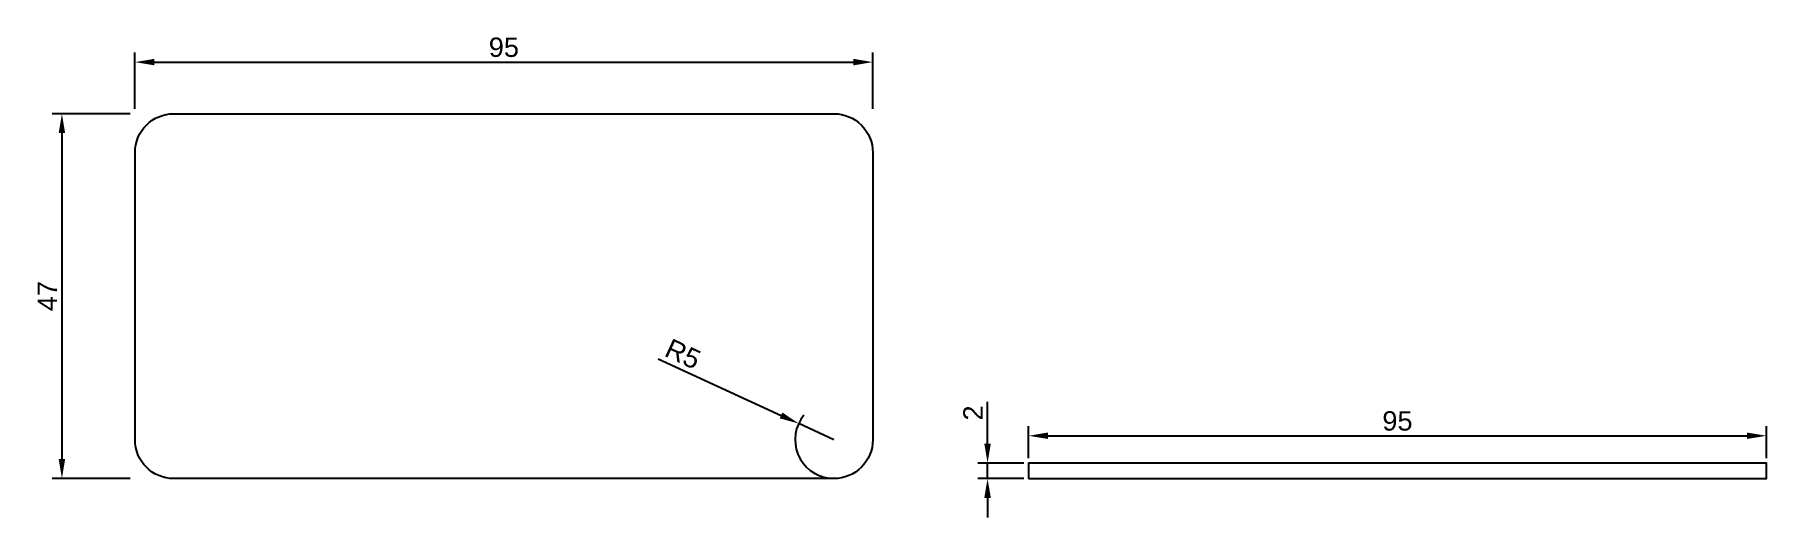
# Model space of a CAD drawing. Header units: millimetres. Extents: x 103 to 326, y 133 to 195.
import ezdxf

# ---------------------------------------------------------------- set-up
doc = ezdxf.new("R2010")
doc.units = ezdxf.units.MM
doc.layers.add('Dimensiuni', color=100, linetype='Continuous')
doc.layers.add('Display', color=104, linetype='Continuous')
doc.styles.get("Standard").update_dxf_attribs({"font": 'arial.ttf'})
doc.dimstyles.new('ISO-25', dxfattribs={"dimtxt": 2.5, "dimasz": 2.5, "dimexe": 1.25, "dimexo": 0.625, "dimtad": 1, "dimtxsty": 'Standard', "dimcen": 2.5, "dimadec": 0, "dimazin": 0, "dimtfac": 1, "dimtmove": 0, "dimatfit": 3, "dimfxl": 1, "dimarcsym": 0})

# ---------------------------------------------------------------- blocks, each defined once
blk = doc.blocks.new('*D4')
at = {"layer": 'Defpoints', "color": 0, "transparency": 16777216}
for p in [(211.08, 191.26), (116.08, 184.61), (211.08, 184.61)]:
    blk.add_point(p, dxfattribs=at)
at = {"layer": 'Dimensiuni', "color": 0, "lineweight": -2, "transparency": 16777216}
for p, q in [((116.08, 185.23), (116.08, 192.51)), ((211.08, 185.23), (211.08, 192.51)), ((118.58, 191.26), (208.58, 191.26))]:
    blk.add_line(p, q, dxfattribs=at)
at = {"layer": 'Dimensiuni', "color": 0, "transparency": 16777216}
for points in [[(118.58, 191.68), (118.58, 190.84), (116.08, 191.26)], [(208.58, 191.68), (208.58, 190.84), (211.08, 191.26)]]:
    blk.add_solid(points, dxfattribs=at)
at = {"layer": 'Dimensiuni', "color": 0, "transparency": 16777216, "insert": (163.58, 193.16), "char_height": 2.5, "attachment_point": 5}
blk.add_mtext('95', dxfattribs=at)
blk = doc.blocks.new('*D5')
at = {"layer": 'Defpoints', "color": 0, "transparency": 16777216}
for p in [(116.08, 184.61), (106.67, 137.61), (116.08, 137.61)]:
    blk.add_point(p, dxfattribs=at)
at = {"layer": 'Dimensiuni', "color": 0, "lineweight": -2, "transparency": 16777216}
for p, q in [((115.46, 184.61), (105.42, 184.61)), ((106.67, 182.11), (106.67, 140.11)), ((115.46, 137.61), (105.42, 137.61))]:
    blk.add_line(p, q, dxfattribs=at)
at = {"layer": 'Dimensiuni', "color": 0, "transparency": 16777216}
for points in [[(106.26, 182.11), (107.09, 182.11), (106.67, 184.61)], [(106.26, 140.11), (107.09, 140.11), (106.67, 137.61)]]:
    blk.add_solid(points, dxfattribs=at)
at = {"layer": 'Dimensiuni', "color": 0, "transparency": 16777216, "insert": (104.8, 161.11), "char_height": 2.5, "attachment_point": 5, "rotation": 90}
blk.add_mtext('47', dxfattribs=at)
blk = doc.blocks.new('*D6')
at = {"layer": 'Defpoints', "color": 0, "transparency": 16777216}
for p in [(201.54, 144.7), (206.08, 142.61)]:
    blk.add_point(p, dxfattribs=at)
at = {"layer": 'Dimensiuni', "color": 0, "lineweight": -2, "transparency": 16777216}
for p, q in [((183.44, 153.03), (199.27, 145.74)), ((206.08, 142.61), (201.54, 144.7))]:
    blk.add_line(p, q, dxfattribs=at)
blk.add_arc((206.08, 142.61), 5, 140.9554, 262.838, dxfattribs=at)
at = {"layer": 'Dimensiuni', "color": 0, "transparency": 16777216}
blk.add_solid([(199.44, 146.12), (199.1, 145.36), (201.54, 144.7)], dxfattribs=at)
at = {"layer": 'Dimensiuni', "color": 0, "transparency": 16777216, "insert": (186.64, 153.65), "char_height": 2.5, "attachment_point": 5, "rotation": 335.2794}
blk.add_mtext('R5', dxfattribs=at)
blk = doc.blocks.new('*D7')
at = {"layer": 'Defpoints', "color": 0, "transparency": 16777216}
for p in [(225.86, 139.61), (231.14, 139.61), (231.14, 137.61)]:
    blk.add_point(p, dxfattribs=at)
at = {"layer": 'Dimensiuni', "color": 0, "lineweight": -2, "transparency": 16777216}
for p, q in [((225.86, 142.11), (225.86, 147.51)), ((230.52, 139.61), (224.61, 139.61)), ((225.86, 137.61), (225.86, 139.61)), ((230.52, 137.61), (224.61, 137.61)), ((225.86, 135.11), (225.86, 132.61))]:
    blk.add_line(p, q, dxfattribs=at)
at = {"layer": 'Dimensiuni', "color": 0, "transparency": 16777216}
for points in [[(225.44, 142.11), (226.28, 142.11), (225.86, 139.61)], [(225.44, 135.11), (226.28, 135.11), (225.86, 137.61)]]:
    blk.add_solid(points, dxfattribs=at)
at = {"layer": 'Dimensiuni', "color": 0, "transparency": 16777216, "insert": (223.98, 146.06), "char_height": 2.5, "attachment_point": 5, "rotation": 90}
blk.add_mtext('2', dxfattribs=at)
blk = doc.blocks.new('*D8')
at = {"layer": 'Defpoints', "color": 0, "transparency": 16777216}
for p in [(326.14, 143.12), (231.14, 139.61), (326.14, 139.61)]:
    blk.add_point(p, dxfattribs=at)
at = {"layer": 'Dimensiuni', "color": 0, "lineweight": -2, "transparency": 16777216}
for p, q in [((231.14, 140.23), (231.14, 144.37)), ((233.64, 143.12), (323.64, 143.12)), ((326.14, 140.23), (326.14, 144.37))]:
    blk.add_line(p, q, dxfattribs=at)
at = {"layer": 'Dimensiuni', "color": 0, "transparency": 16777216}
for points in [[(233.64, 143.54), (233.64, 142.71), (231.14, 143.12)], [(323.64, 143.54), (323.64, 142.71), (326.14, 143.12)]]:
    blk.add_solid(points, dxfattribs=at)
at = {"layer": 'Dimensiuni', "color": 0, "transparency": 16777216, "insert": (278.64, 145.02), "char_height": 2.5, "attachment_point": 5}
blk.add_mtext('95', dxfattribs=at)

msp = doc.modelspace()

# ---------------------------------------------------------------- linework, layer by layer
at = {"layer": 'Display'}
msp.add_lwpolyline([(121.083, 184.606), (206.083, 184.606, -0.4142136), (211.083, 179.606), (211.083, 142.606, -0.4142136), (206.083, 137.606), (121.083, 137.606, -0.4142136), (116.083, 142.606), (116.083, 179.606, -0.4142136)], format="xyb", close=True, dxfattribs=at)
msp.add_lwpolyline([(231.142, 137.606), (326.142, 137.606), (326.142, 139.606), (231.142, 139.606)], close=True, dxfattribs=at)

# ---------------------------------------------------------------- dimensions: what is measured, and where the dimension line sits
at = {"layer": 'Dimensiuni'}
for base, p1, p2, picture, middle in [((211.083, 191.26), (116.083, 184.606), (211.083, 184.606), '*D4', (163.583, 193.161)), ((326.142, 143.122), (231.142, 139.606), (326.142, 139.606), '*D8', (278.642, 145.023))]:
    dim = msp.add_linear_dim(base=base, p1=p1, p2=p2, dimstyle='ISO-25', dxfattribs=at)
    dim.commit()
    dim.dimension.update_dxf_attribs({"geometry": picture, "text_midpoint": middle})
for base, p1, p2, picture, middle in [((106.675, 137.606), (116.083, 184.606), (116.083, 137.606), '*D5', (104.8, 161.106)), ((225.86, 139.606), (231.142, 137.606), (231.142, 139.606), '*D7', (223.98, 146.059))]:
    dim = msp.add_linear_dim(base=base, p1=p1, p2=p2, angle=90, dimstyle='ISO-25', dxfattribs=at)
    dim.commit()
    dim.dimension.update_dxf_attribs({"geometry": picture, "text_midpoint": middle})
dim = msp.add_radius_dim(center=(206.083, 142.606), mpoint=(201.541, 144.697), dimstyle='ISO-25', dxfattribs=at)
dim.commit()
dim.dimension.update_dxf_attribs({"geometry": '*D6', "text_midpoint": (185.845, 151.924), "dimtype": 164})

doc.saveas('drawing.dxf')
